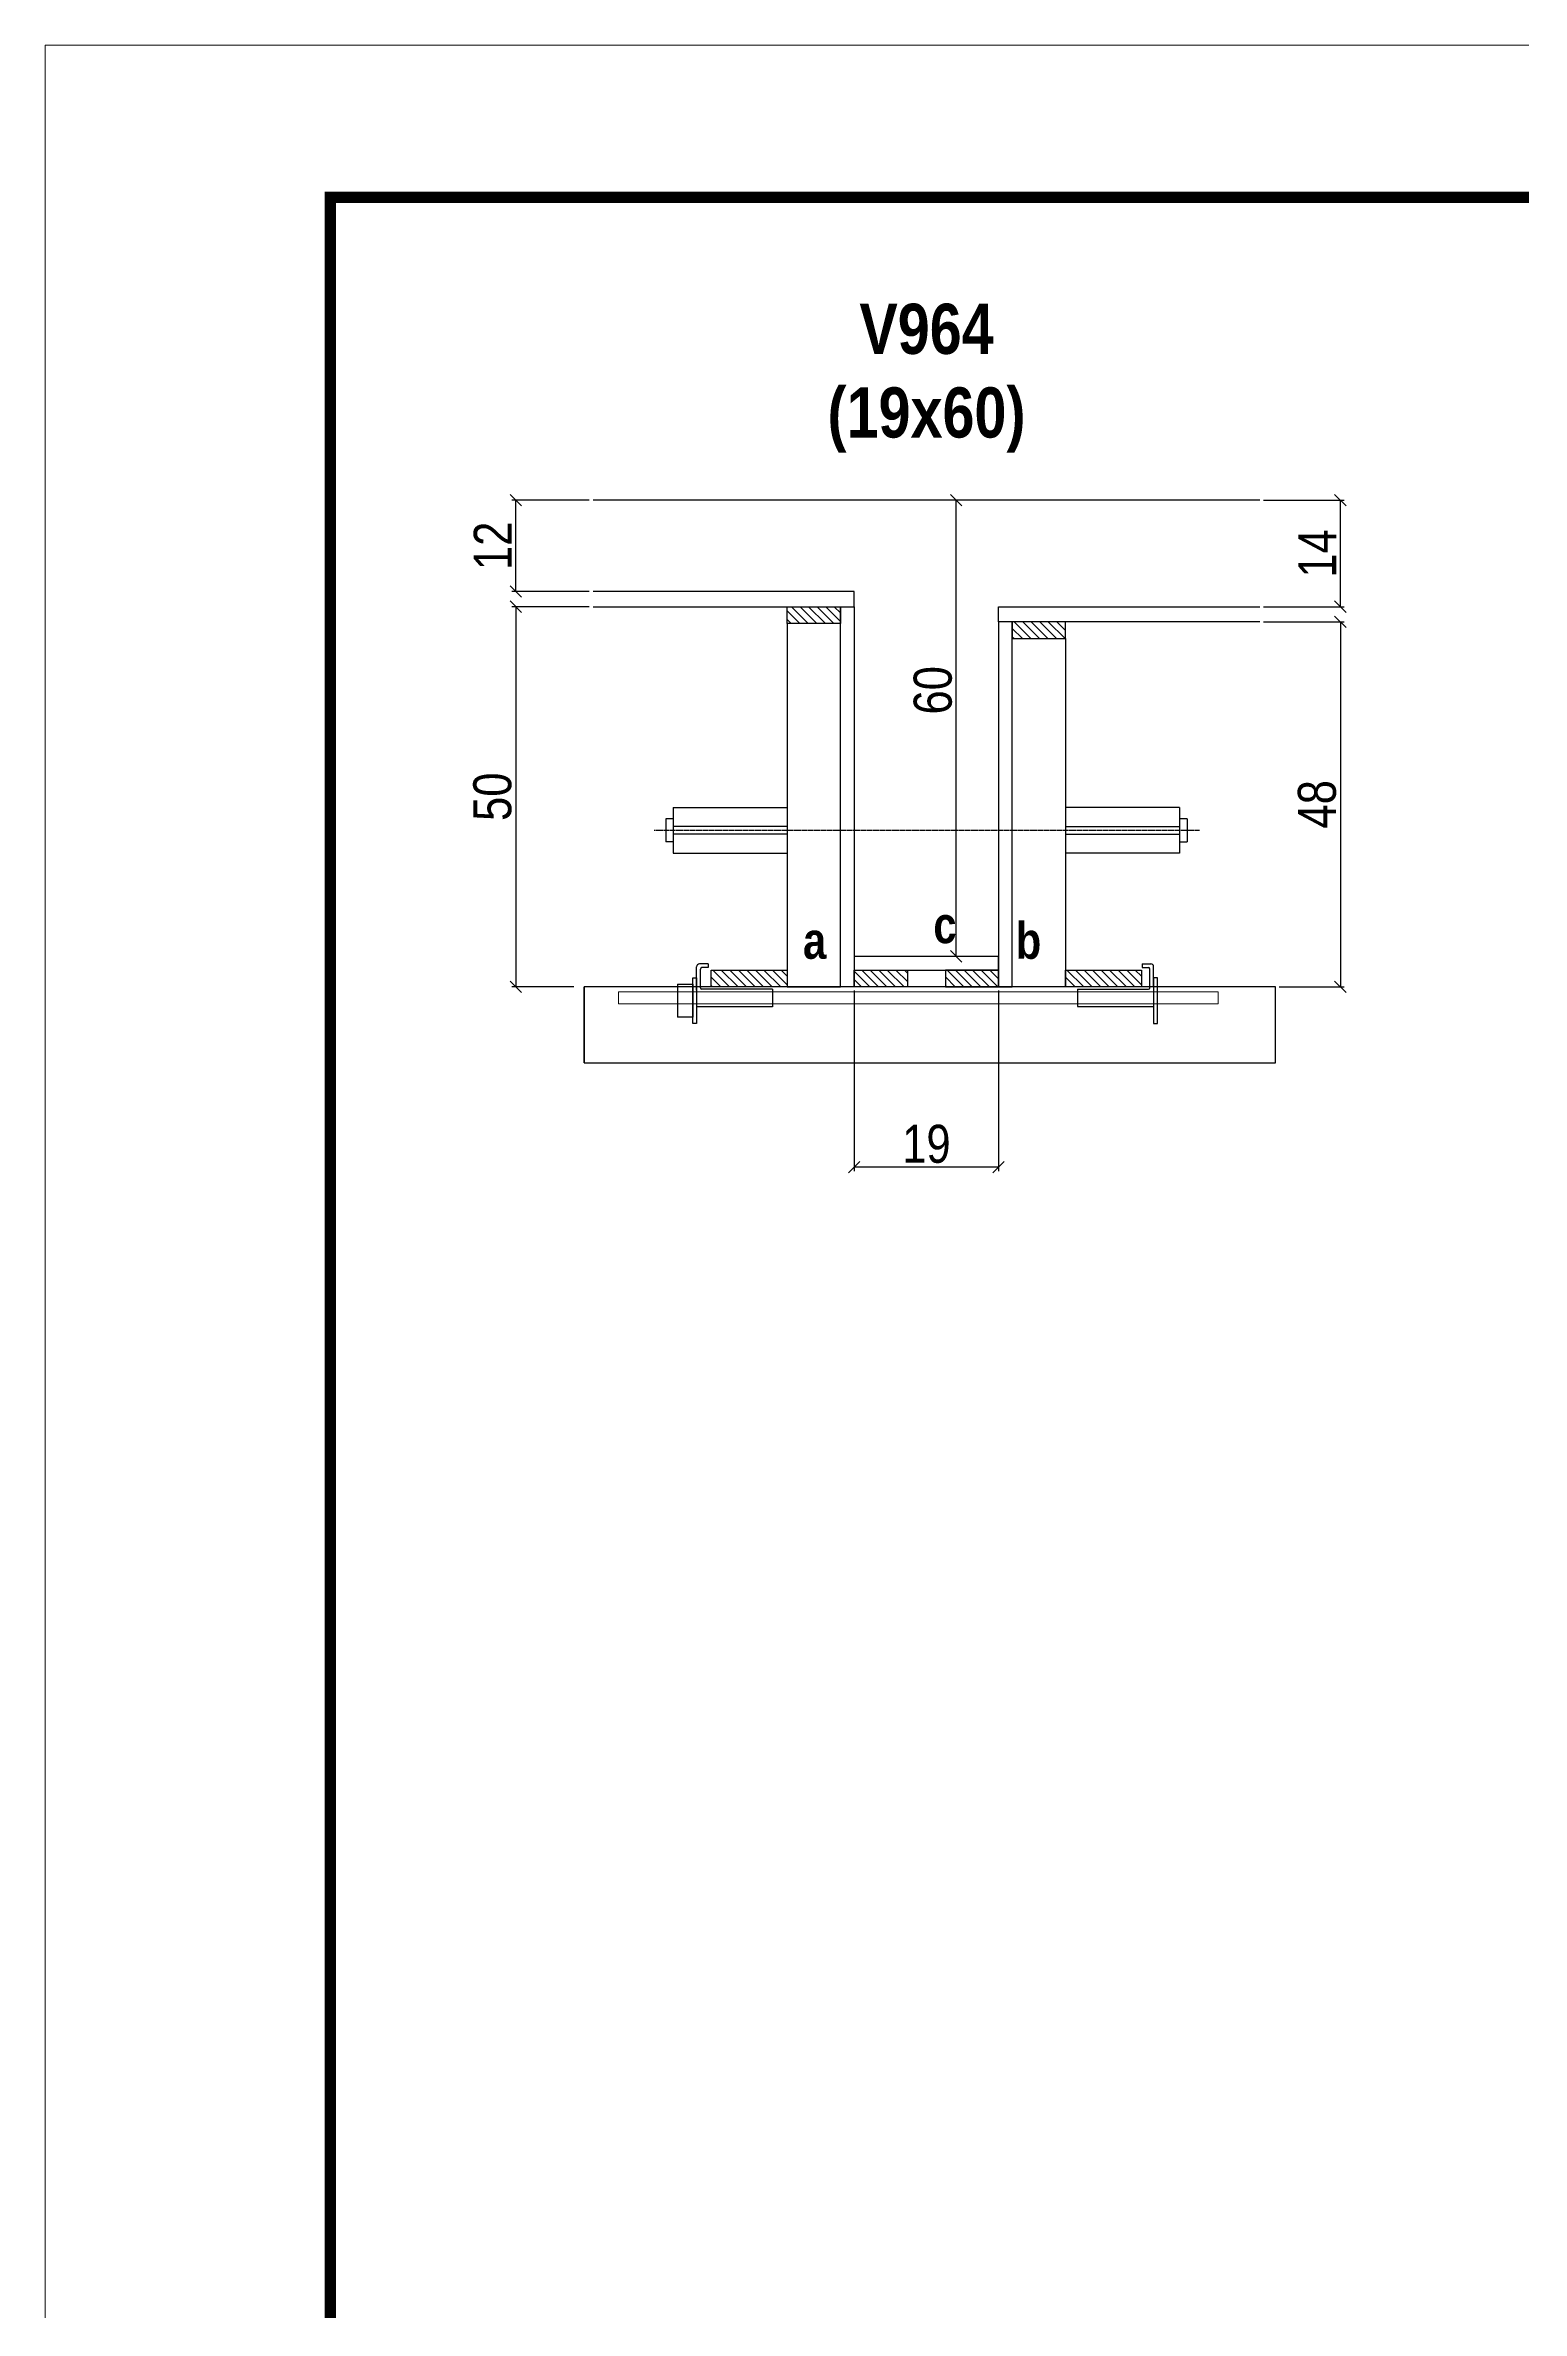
# Model space of a CAD drawing. Extents: x 3309 to 9563, y -2522 to 14608.
# Drawn here: x 3309 to 3698, y 4823 to 5419 of the extents above; entities that cross this region are included whole.
import ezdxf

# ---------------------------------------------------------------- set-up
doc = ezdxf.new("R2010")
doc.units = 0
doc.linetypes.add('DASHED', pattern=[0.75, 0.5, -0.25])
doc.linetypes.add('HIDDEN', pattern=[0.375, 0.25, -0.125])
for name, color, linetype in [('barrote', 251, 'Continuous'), ('COTA', 241, 'Continuous'), ('detalhes', 4, 'Continuous'), ('NOMENCLATURA', 7, 'Continuous'), ('Painéis', 200, 'Continuous'), ('presilha', 1, 'Continuous'), ('SARR_2.2x10', 60, 'Continuous'), ('SARR_2.2x7', 40, 'Continuous'), ('SARR_3.5x7', 81, 'Continuous'), ('TENSOR', 3, 'Continuous')]:
    doc.layers.add(name, color=color, linetype=linetype)
for name, color, linetype, lineweight in [('CONCRETO', 251, 'Continuous', 25), ('Folhas', 255, 'Continuous', 9), ('SARRAFO DE PRESSAO', 251, 'DASHED', 9), ('SCO-___-LAJ', 2, 'Continuous', 0)]:
    doc.layers.add(name, color=color, linetype=linetype, lineweight=lineweight)
doc.styles.add('COTA TECNICA 2X', font='techl___.ttf', dxfattribs={"height": 10})
doc.styles.add('TECNICA', font='techb___.ttf', dxfattribs={"height": 10})
doc.dimstyles.new('SECAO', dxfattribs={"dimscale": 0.333333, "dimtxt": 5, "dimasz": 9, "dimexe": 3, "dimexo": 3, "dimgap": 3, "dimtad": 1, "dimdec": 1, "dimlfac": 0.5, "dimzin": 12, "dimdsep": 46, "dimtxsty": 'COTA TECNICA 2X', "dimblk1": 'OBLIQUE', "dimblk2": 'OBLIQUE', "dimsah": 1, "dimcen": 0.9, "dimclrd": 4, "dimclre": 4, "dimclrt": 240, "dimadec": 1, "dimazin": 3, "dimtfac": 1, "dimtdec": 1, "dimtmove": 0, "dimatfit": 3, "dimfxl": 1, "dimtolj": 1, "dimtzin": 12, "dimarcsym": 0})
pattern_1 = [(135, (36757.7587, -118340.598), (-1.122532015, -1.122532015), [])]

# ---------------------------------------------------------------- blocks, each defined once
blk = doc.blocks.new('9999999999')
at = {"layer": 'Folhas'}
blk.add_lwpolyline([(98138.98, 34190.21), (99623.98, 34190.21), (99623.98, 35240.21), (98138.98, 35240.21)], close=True, dxfattribs=at)
at = {"layer": 'Folhas', "color": 30, "const_width": 3}
blk.add_lwpolyline([(98213.98, 34230.21), (99583.98, 34230.21), (99583.98, 35200.21), (98213.98, 35200.21)], close=True, dxfattribs=at)
blk = doc.blocks.new('_Oblique')
at = {"color": 0, "linetype": 'ByBlock', "lineweight": -2}
blk.add_line((-0.5, -0.5), (0.5, 0.5), dxfattribs=at)
blk = doc.blocks.new('*D2427')
at = {"layer": 'COTA', "color": 4, "lineweight": -2, "transparency": 16777216}
for p, q in [((3522.22, 5170.57), (3522.22, 5123.1)), ((3560.22, 5170.57), (3560.22, 5123.1)), ((3560.22, 5124.1), (3522.22, 5124.1))]:
    blk.add_line(p, q, dxfattribs=at)
at = {"layer": 'Defpoints', "color": 0, "transparency": 16777216}
for p in [(3522.22, 5171.57), (3560.22, 5171.57), (3522.22, 5124.1)]:
    blk.add_point(p, dxfattribs=at)
at = {"layer": 'COTA', "color": 4, "lineweight": -2, "transparency": 16777216, "xscale": 3, "yscale": 3, "zscale": 3, "rotation": 180}
blk.add_blockref('_Oblique', (3522.22, 5124.1), dxfattribs=at)
at = {"layer": 'COTA', "color": 4, "lineweight": -2, "transparency": 16777216, "xscale": 3, "yscale": 3, "zscale": 3}
blk.add_blockref('_Oblique', (3560.22, 5124.1), dxfattribs=at)
at = {"layer": 'COTA', "color": 240, "transparency": 16777216, "insert": (3541.22, 5130.19), "char_height": 10, "attachment_point": 5, "style": 'COTA TECNICA 2X'}
blk.add_mtext('\\A1;19', dxfattribs=at)
blk = doc.blocks.new('PRESILHA METÁLICA 1')
at = {"layer": 'presilha'}
for p, q in [((7.5, 10.64), (7.5, 19.86)), ((12, 21), (8.64, 21)), ((9, 11.57), (9, 18.93)), ((12, 19.5), (9.57, 19.5)), ((12, 21), (12, 19.5)), ((0, 13), (6, 13)), ((0, 13), (0, 0)), ((6, 15.5), (7.5, 15.5)), ((6, -2.5), (6, 15.5)), ((6, 13), (6, 0)), ((7.5, 15.5), (7.5, -2.5)), ((37.5, 11), (9.57, 11)), ((37.5, 11), (37.5, 4.1)), ((6, 0), (0, 0)), ((37.5, 4.1), (7.5, 4.1)), ((7.5, -2.5), (6, -2.5))]:
    blk.add_line(p, q, dxfattribs=at)
for centre, radius, start, end in [((8.64, 19.86), 1.14, 90, 180), ((9.57, 18.93), 0.57, 90, 180), ((9.57, 11.57), 0.57, 180, 270)]:
    blk.add_arc(centre, radius, start, end, dxfattribs=at)
blk = doc.blocks.new('PRESILHA METÁLICA 2')
at = {"layer": 'presilha'}
for p, q in [((-5.25, 23.5), (-5.25, 22)), ((-5.25, 23.5), (-1.89, 23.5)), ((-5.25, 22), (-2.82, 22)), ((-2.25, 14.07), (-2.25, 21.43)), ((-0.75, 14.64), (-0.75, 22.36)), ((0.75, 18), (-0.75, 18)), ((-0.75, 18), (-0.75, 0)), ((0.75, 0), (0.75, 18)), ((-30.75, 13.5), (-30.75, 6.6)), ((-30.75, 13.5), (-2.82, 13.5)), ((-30.75, 6.6), (-0.75, 6.6)), ((-0.75, 0), (0.75, 0))]:
    blk.add_line(p, q, dxfattribs=at)
for centre, radius, start, end in [((-2.82, 21.43), 0.57, 0, 90), ((-1.89, 22.36), 1.14, 0, 90), ((-2.82, 14.07), 0.57, 270, 0)]:
    blk.add_arc(centre, radius, start, end, dxfattribs=at)
blk = doc.blocks.new('*D2428')
at = {"layer": 'COTA', "color": 4, "lineweight": -2, "transparency": 16777216}
for p, q in [((3452.52, 5271.57), (3432.17, 5271.57)), ((3433.17, 5271.57), (3433.17, 5171.57)), ((3448.41, 5171.57), (3432.17, 5171.57))]:
    blk.add_line(p, q, dxfattribs=at)
at = {"layer": 'Defpoints', "color": 0, "transparency": 16777216}
for p in [(3453.52, 5271.57), (3433.17, 5171.57), (3449.41, 5171.57)]:
    blk.add_point(p, dxfattribs=at)
at = {"layer": 'COTA', "color": 4, "lineweight": -2, "transparency": 16777216, "xscale": 3, "yscale": 3, "zscale": 3}
for p, rotation in [((3433.17, 5271.57), 90), ((3433.17, 5171.57), 270)]:
    blk.add_blockref('_Oblique', p, dxfattribs=dict(at, rotation=rotation))
at = {"layer": 'COTA', "color": 240, "transparency": 16777216, "insert": (3427.06, 5221.57), "char_height": 10, "attachment_point": 5, "rotation": 90, "style": 'COTA TECNICA 2X'}
blk.add_mtext('\\A1;50', dxfattribs=at)
blk = doc.blocks.new('*D2429')
at = {"layer": 'COTA', "color": 4, "lineweight": -2, "transparency": 16777216}
for p, q in [((3629.92, 5267.57), (3651.14, 5267.57)), ((3650.14, 5267.57), (3650.14, 5171.57)), ((3634.03, 5171.57), (3651.14, 5171.57))]:
    blk.add_line(p, q, dxfattribs=at)
at = {"layer": 'Defpoints', "color": 0, "transparency": 16777216}
for p in [(3628.92, 5267.57), (3633.03, 5171.57), (3650.14, 5171.57)]:
    blk.add_point(p, dxfattribs=at)
at = {"layer": 'COTA', "color": 4, "lineweight": -2, "transparency": 16777216, "xscale": 3, "yscale": 3, "zscale": 3}
for p, rotation in [((3650.14, 5267.57), 90), ((3650.14, 5171.57), 270)]:
    blk.add_blockref('_Oblique', p, dxfattribs=dict(at, rotation=rotation))
at = {"layer": 'COTA', "color": 240, "transparency": 16777216, "insert": (3644.04, 5219.57), "char_height": 10, "attachment_point": 5, "rotation": 90, "style": 'COTA TECNICA 2X'}
blk.add_mtext('\\A1;48', dxfattribs=at)
blk = doc.blocks.new('*D2430')
at = {"layer": 'COTA', "color": 4, "lineweight": -2, "transparency": 16777216}
for p, q in [((3559.22, 5299.57), (3548.04, 5299.57)), ((3549.04, 5179.57), (3549.04, 5299.57)), ((3559.22, 5179.57), (3548.04, 5179.57))]:
    blk.add_line(p, q, dxfattribs=at)
at = {"layer": 'Defpoints', "color": 0, "transparency": 16777216}
for p in [(3549.04, 5299.57), (3560.22, 5299.57), (3560.22, 5179.57)]:
    blk.add_point(p, dxfattribs=at)
at = {"layer": 'COTA', "color": 4, "lineweight": -2, "transparency": 16777216, "xscale": 3, "yscale": 3, "zscale": 3}
for p, rotation in [((3549.04, 5299.57), 90), ((3549.04, 5179.57), 270)]:
    blk.add_blockref('_Oblique', p, dxfattribs=dict(at, rotation=rotation))
at = {"layer": 'COTA', "color": 240, "transparency": 16777216, "insert": (3542.94, 5249.57), "char_height": 10, "attachment_point": 5, "rotation": 90, "style": 'COTA TECNICA 2X'}
blk.add_mtext('\\A1;60', dxfattribs=at)
blk = doc.blocks.new('*D2431')
at = {"layer": 'COTA', "color": 4, "lineweight": -2, "transparency": 16777216}
for p, q in [((3629.92, 5299.57), (3651.14, 5299.57)), ((3650.14, 5271.57), (3650.14, 5299.57)), ((3629.92, 5271.57), (3651.14, 5271.57))]:
    blk.add_line(p, q, dxfattribs=at)
at = {"layer": 'Defpoints', "color": 0, "transparency": 16777216}
for p in [(3628.92, 5299.57), (3650.14, 5299.57), (3628.92, 5271.57)]:
    blk.add_point(p, dxfattribs=at)
at = {"layer": 'COTA', "color": 4, "lineweight": -2, "transparency": 16777216, "xscale": 3, "yscale": 3, "zscale": 3}
for p, rotation in [((3650.14, 5299.57), 90), ((3650.14, 5271.57), 270)]:
    blk.add_blockref('_Oblique', p, dxfattribs=dict(at, rotation=rotation))
at = {"layer": 'COTA', "color": 240, "transparency": 16777216, "insert": (3644.07, 5285.57), "char_height": 10, "attachment_point": 5, "rotation": 90, "style": 'COTA TECNICA 2X'}
blk.add_mtext('\\A1;14', dxfattribs=at)
blk = doc.blocks.new('*D2432')
at = {"layer": 'COTA', "color": 4, "lineweight": -2, "transparency": 16777216}
for p, q in [((3452.52, 5299.57), (3432.17, 5299.57)), ((3433.17, 5275.57), (3433.17, 5299.57)), ((3452.52, 5275.57), (3432.17, 5275.57))]:
    blk.add_line(p, q, dxfattribs=at)
at = {"layer": 'Defpoints', "color": 0, "transparency": 16777216}
for p in [(3433.17, 5299.57), (3453.52, 5299.57), (3453.52, 5275.57)]:
    blk.add_point(p, dxfattribs=at)
at = {"layer": 'COTA', "color": 4, "lineweight": -2, "transparency": 16777216, "xscale": 3, "yscale": 3, "zscale": 3}
for p, rotation in [((3433.17, 5299.57), 90), ((3433.17, 5275.57), 270)]:
    blk.add_blockref('_Oblique', p, dxfattribs=dict(at, rotation=rotation))
at = {"layer": 'COTA', "color": 240, "transparency": 16777216, "insert": (3427.11, 5287.57), "char_height": 10, "attachment_point": 5, "rotation": 90, "style": 'COTA TECNICA 2X'}
blk.add_mtext('\\A1;12', dxfattribs=at)

msp = doc.modelspace()

# ---------------------------------------------------------------- hatches: boundary and pattern name
at = {"layer": 'SARR_2.2x10'}
h = msp.add_hatch(dxfattribs=at)
h.set_pattern_fill('ANSI31', color=256, scale=0.5, angle=90)
h.set_pattern_definition([(135, (36678.1587, -118340.598), (-1.122532015, -1.122532015), [])])
h.paths.add_polyline_path([(3484.62, 5175.97), (3484.62, 5171.57), (3504.62, 5171.57), (3504.62, 5175.97)])
h = msp.add_hatch(dxfattribs=at)
h.set_pattern_fill('ANSI31', color=256, scale=0.5, angle=90)
h.set_pattern_definition([(135, (36771.3587, -118340.598), (-1.122532015, -1.122532015), [])])
h.paths.add_polyline_path([(3577.82, 5175.97), (3577.82, 5171.57), (3597.82, 5171.57), (3597.82, 5175.97)])
at = {"layer": 'SARR_2.2x7'}
h = msp.add_hatch(dxfattribs=at)
h.set_pattern_fill('ANSI31', color=256, scale=0.5, angle=90)
h.set_pattern_definition([(135, (36692.1587, -118244.998), (-1.122532015, -1.122532015), [])])
h.paths.add_polyline_path([(3518.62, 5271.57), (3518.62, 5267.17), (3504.62, 5267.17), (3504.62, 5271.57)])
h = msp.add_hatch(dxfattribs=at)
h.set_pattern_fill('ANSI31', color=256, scale=0.5, angle=90)
h.set_pattern_definition([(135, (36672.1587, -118248.998), (-1.122532015, -1.122532015), [])])
h.paths.add_polyline_path([(3563.82, 5267.57), (3563.82, 5263.17), (3577.82, 5263.17), (3577.82, 5267.57)])
h = msp.add_hatch(dxfattribs=at)
h.set_pattern_fill('ANSI31', color=256, scale=0.5, angle=90)
h.set_pattern_definition(pattern_1)
h.paths.add_polyline_path([(3536.22, 5171.57), (3536.22, 5175.97), (3522.22, 5175.97), (3522.22, 5171.57)])
h = msp.add_hatch(dxfattribs=at)
h.set_pattern_fill('ANSI31', color=256, scale=0.5, angle=90)
h.set_pattern_definition(pattern_1)
h.paths.add_polyline_path([(3546.22, 5175.97), (3546.22, 5171.57), (3560.22, 5171.57), (3560.22, 5175.97)])

# ---------------------------------------------------------------- linework, layer by layer
at = {"ltscale": 3}
for p, q in [((3472.62, 5215.74), (3472.62, 5209.74)), ((3474.62, 5215.74), (3472.62, 5215.74)), ((3474.62, 5218.74), (3474.62, 5206.74)), ((3474.62, 5218.74), (3504.62, 5218.74)), ((3607.82, 5218.74), (3577.82, 5218.74)), ((3607.82, 5218.74), (3607.82, 5206.74)), ((3609.82, 5215.74), (3607.82, 5215.74)), ((3609.82, 5215.74), (3609.82, 5209.74)), ((3474.62, 5209.74), (3472.62, 5209.74)), ((3504.62, 5213.74), (3474.62, 5213.74)), ((3504.62, 5211.74), (3474.62, 5211.74)), ((3577.82, 5213.74), (3607.82, 5213.74)), ((3577.82, 5211.74), (3607.82, 5211.74)), ((3607.82, 5209.74), (3609.82, 5209.74)), ((3474.62, 5206.74), (3504.62, 5206.74)), ((3607.82, 5206.74), (3577.82, 5206.74))]:
    msp.add_line(p, q, dxfattribs=at)
at = {"layer": 'barrote'}
msp.add_lwpolyline([(3451.16, 5151.57), (3633.08, 5151.57), (3633.08, 5171.57), (3451.16, 5171.57)], close=True, dxfattribs=at)
at = {"layer": 'CONCRETO', "linetype": 'Continuous'}
msp.add_line((3628.92, 5299.57), (3453.52, 5299.57), dxfattribs=at)
at = {"layer": 'detalhes', "color": 250}
msp.add_line((3451.16, 5151.57), (3451.16, 5171.57), dxfattribs=at)
at = {"layer": 'Painéis', "linetype": 'Continuous', "elevation": 0}
for points in [[(3453.52, 5271.57), (3522.22, 5271.57), (3522.22, 5275.57), (3453.52, 5275.57)], [(3628.92, 5267.57), (3560.22, 5267.57), (3560.22, 5271.57), (3628.92, 5271.57)]]:
    msp.add_lwpolyline(points, dxfattribs=at)
at = {"layer": 'Painéis', "linetype": 'Continuous'}
for points in [[(3518.62, 5171.57), (3518.62, 5271.57), (3522.22, 5271.57), (3522.22, 5171.57)], [(3563.82, 5171.57), (3563.82, 5267.57), (3560.22, 5267.57), (3560.22, 5171.57)], [(3560.22, 5179.57), (3522.22, 5179.57), (3522.22, 5175.97), (3560.22, 5175.97)]]:
    msp.add_lwpolyline(points, close=True, dxfattribs=at)
at = {"layer": 'SARR_2.2x10'}
for points in [[(3484.62, 5175.97), (3504.62, 5175.97), (3504.62, 5171.57), (3484.62, 5171.57)], [(3577.82, 5175.97), (3597.82, 5175.97), (3597.82, 5171.57), (3577.82, 5171.57)]]:
    msp.add_lwpolyline(points, close=True, dxfattribs=at)
at = {"layer": 'SARR_2.2x7', "elevation": 0}
for points in [[(3504.62, 5271.57), (3518.62, 5271.57), (3518.62, 5267.17), (3504.62, 5267.17)], [(3577.82, 5267.57), (3563.82, 5267.57), (3563.82, 5263.17), (3577.82, 5263.17)]]:
    msp.add_lwpolyline(points, close=True, dxfattribs=at)
at = {"layer": 'SARR_2.2x7'}
for points in [[(3522.22, 5175.97), (3536.22, 5175.97), (3536.22, 5171.57), (3522.22, 5171.57)], [(3560.22, 5175.97), (3546.22, 5175.97), (3546.22, 5171.57), (3560.22, 5171.57)]]:
    msp.add_lwpolyline(points, close=True, dxfattribs=at)
at = {"layer": 'SARR_3.5x7'}
for points in [[(3518.62, 5267.17), (3504.62, 5267.17), (3504.62, 5171.57), (3518.62, 5171.57)], [(3563.82, 5263.17), (3577.82, 5263.17), (3577.82, 5171.57), (3563.82, 5171.57)]]:
    msp.add_lwpolyline(points, close=True, dxfattribs=at)
at = {"layer": 'SCO-___-LAJ', "color": 1}
msp.add_lwpolyline([(3460.17, 5170.24), (3618, 5170.24), (3618, 5167.04), (3460.17, 5167.04)], close=True, dxfattribs=at)
at = {"layer": 'TENSOR', "linetype": 'HIDDEN', "ltscale": 0.5}
msp.add_line((3469.62, 5212.74), (3613.12, 5212.74), dxfattribs=at)

# ---------------------------------------------------------------- block references
at = {"layer": 'presilha', "xscale": 0.6666666666666666, "yscale": 0.6666666666666666, "zscale": 0.6666666666666666}
for name, p in [('PRESILHA METÁLICA 1', (3475.75, 5163.6)), ('PRESILHA METÁLICA 2', (3601.5, 5161.94))]:
    msp.add_blockref(name, p, dxfattribs=at)
at = {"layer": 'SARRAFO DE PRESSAO', "color": 6, "linetype": 'ByBlock'}
msp.add_blockref('9999999999', (-94829.61, -29820.95), dxfattribs=at)

# ---------------------------------------------------------------- texts
at = {"layer": 'detalhes', "style": 'TECNICA'}
for s, p in [('a', (3508.75, 5178.93)), ('c', (3543.04, 5183.04)), ('b', (3564.72, 5178.92))]:
    msp.add_text(s, height=9.6, dxfattribs=at).set_placement(p)
at = {"layer": 'NOMENCLATURA', "insert": (3541.25, 5351.27), "char_height": 13.2, "attachment_point": 2, "style": 'TECNICA'}
msp.add_mtext_dynamic_manual_height_columns('V964\\P(19x60)', width=300.2766, gutter_width=1, heights=[0], dxfattribs=at)

# ---------------------------------------------------------------- dimensions: what is measured, and where the dimension line sits
at = {"layer": 'COTA'}
for base, p1, p2, picture, middle in [((3433.17, 5299.57), (3453.52, 5275.57), (3453.52, 5299.57), '*D2432', (3427.11, 5287.57)), ((3650.14, 5299.57), (3628.92, 5271.57), (3628.92, 5299.57), '*D2431', (3644.07, 5285.57)), ((3433.17, 5171.57, 0), (3453.52, 5271.57), (3449.41, 5171.57, 0), '*D2428', (3427.06, 5221.57, 0)), ((3650.14, 5171.57, 0), (3628.92, 5267.57), (3633.03, 5171.57, 0), '*D2429', (3644.04, 5219.57, 0))]:
    dim = msp.add_linear_dim(base=base, p1=p1, p2=p2, angle=90, dimstyle='SECAO', dxfattribs=at)
    dim.commit()
    dim.dimension.update_dxf_attribs({"geometry": picture, "text_midpoint": middle})
for base, p1, p2, angle, picture, middle in [((3549.04, 5299.57), (3560.22, 5179.57), (3560.22, 5299.57), 90, '*D2430', (3549.04, 5249.57)), ((3522.22, 5124.1), (3560.22, 5171.57), (3522.22, 5171.57), 180, '*D2427', (3541.22, 5124.1))]:
    dim = msp.add_linear_dim(base=base, p1=p1, p2=p2, angle=angle, dimstyle='SECAO', dxfattribs=at)
    dim.commit()
    dim.dimension.update_dxf_attribs({"geometry": picture, "text_midpoint": middle, "dimtype": 160})

doc.saveas('drawing.dxf')
